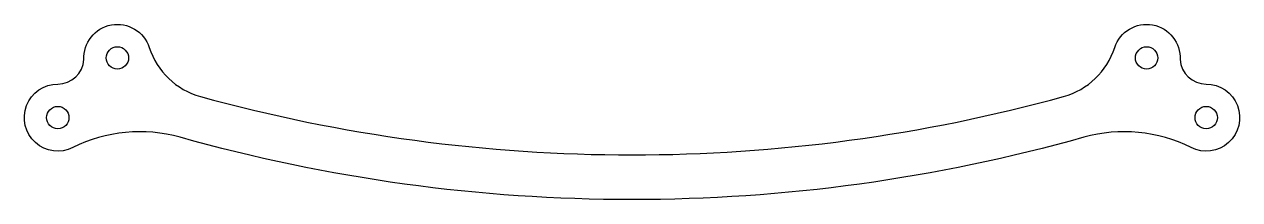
# Model space of a CAD drawing. Header units: millimetres. Extents: x -82 to 82, y -96 to -73.
import ezdxf

# ---------------------------------------------------------------- set-up
doc = ezdxf.new("R2010")
doc.units = ezdxf.units.MM
doc.layers.get('0').update_dxf_attribs({"linetype": 'CONTINUOUS'})

msp = doc.modelspace()

# ---------------------------------------------------------------- linework, layer by layer
msp.add_lwpolyline([(-73.57, -77.3, -0.875731), (-64.8, -75.69, 0.252214), (-57.94, -82.24, 0.135214), (57.94, -82.24, 0.252214), (64.8, -75.69, -0.875731), (73.57, -77.3, 0.000015), (73.58, -77.29, 0.396184), (77.08, -80.58, -1.264927), (75.05, -89.1, 0.187084), (60.66, -87.71, -0.137874), (-60.66, -87.71, 0.187084), (-75.05, -89.1, -1.264928), (-77.08, -80.58, 0.396184), (-73.58, -77.29, 0.000015)], format="xyb", close=True)
for centre in [(-69.08, -77.08), (69.08, -77.08), (-77.08, -85.08), (77.08, -85.08)]:
    msp.add_circle(centre, 1.5)

doc.saveas('drawing.dxf')
